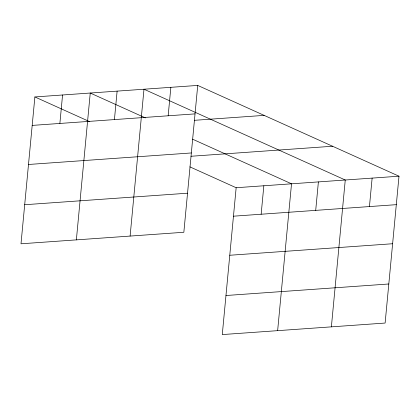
<?xml version="1.0" encoding="UTF-8"?>
<svg xmlns="http://www.w3.org/2000/svg" width="420" height="420" viewBox="0 0 420 420"><rect width="100%" height="100%" fill="white"/><g stroke="black" fill="none" stroke-linecap="round" stroke-linejoin="round"><path stroke-width="0.63" d="M34.881 96.947L21 243.794L183.845 232.271L197.726 85.423L34.881 96.947L89.439 121.553M59.876 123.448L62.564 94.988M76.367 239.878L90.248 93.03L145.399 117.905M114.429 119.59L117.117 91.124M130.106 236.077L143.987 89.224L345.261 180.007L331.38 326.86M168.163 115.784L170.856 87.323M189.898 166.866L236.156 187.73L222.275 334.577L385.119 323.054L399 176.206L197.726 85.423M261.151 214.232L263.839 185.771M277.641 330.661L291.522 183.808L192.654 139.214M315.704 210.373L318.392 181.907M369.443 206.566L372.131 178.106M32.193 125.407L195.032 113.883M194.413 120.314L264.143 115.379M28.497 164.477L191.341 152.953M190.979 156.266L332.577 146.244M236.156 187.73L399 176.206M24.691 204.729L187.535 193.205M233.468 216.19L396.312 204.666M229.772 255.26L392.616 243.737M225.971 295.512L388.81 283.988"/></g></svg>
